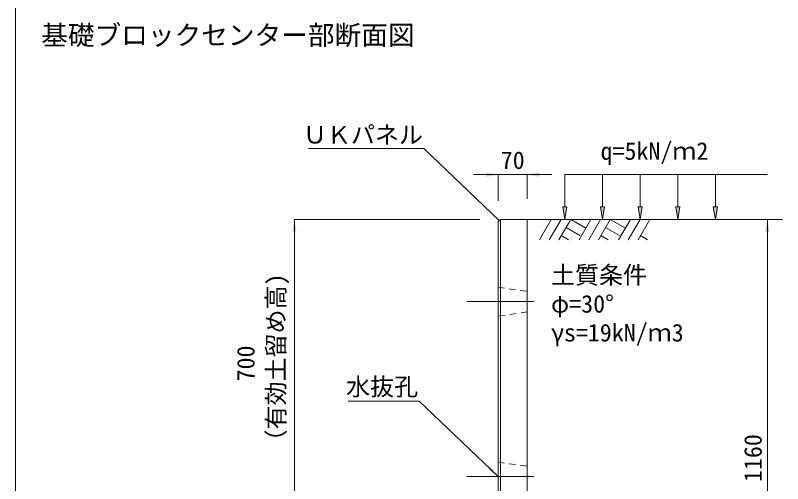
# Model space of a CAD drawing. Units: millimetres at full size, sheet at 1:20. Extents: x 201886 to 211886, y 860265 to 873235.
# Drawn here: x 203886 to 205749, y 869262 to 870399 of the extents above; entities that cross this region are included whole.
import ezdxf
from ezdxf.enums import TextEntityAlignment as Align

# ---------------------------------------------------------------- set-up
doc = ezdxf.new("R2010")
doc.units = ezdxf.units.MM
doc.header["$LTSCALE"] = 20
doc.linetypes.add('USER1', pattern=[1.35, 0.75, -0.6])
doc.linetypes.add('USER2', pattern=[28.575, 19.05, -3.175, 3.175, -3.175])
for name, color, linetype, lineweight in [('0_2', 7, 'Continuous', 20), ('UKパネル', 2, 'Continuous', 20), ('ハッチング', 7, 'Continuous', 5), ('図枠', 5, 'Continuous', 13), ('寸法線', 7, 'Continuous', 13), ('引出線', 4, 'Continuous', 13), ('補助線', 8, 'USER2', 13)]:
    doc.layers.add(name, color=color, linetype=linetype, lineweight=lineweight)
doc.layers.add('文字', color=7, linetype='Continuous')
doc.styles.add('ＭＳ ゴシック', font='')
doc.styles.get('ＭＳ ゴシック').set_extended_font_data('MS Gothic')

# ---------------------------------------------------------------- blocks, each defined once
blk = doc.blocks.new('filled_arrow')
at = {"color": 0, "linetype": 'Continuous', "lineweight": -2}
blk.add_solid([(7.5, 1.25), (0, 0), (7.5, -1.25)], dxfattribs=at)

msp = doc.modelspace()

# ---------------------------------------------------------------- hatches: boundary and pattern name
at = {"layer": '寸法線'}
for points in [[(205225.26, 869933.85), (205220.26, 869903.85), (205215.26, 869933.85)], [(205316.68, 869933.85), (205311.68, 869903.85), (205306.68, 869933.85)], [(205408.09, 869933.85), (205403.09, 869903.85), (205398.09, 869933.85)], [(205499.5, 869933.85), (205494.5, 869903.85), (205489.5, 869933.85)], [(205590.91, 869933.85), (205585.91, 869903.85), (205580.91, 869933.85)]]:
    msp.add_hatch(color=256, dxfattribs=at).paths.add_polyline_path(points)

# ---------------------------------------------------------------- linework, layer by layer
at = {"layer": '0_2'}
msp.add_line((205128.85, 869903.85), (205749.23, 869903.85), dxfattribs=at)
at = {"layer": 'UKパネル'}
for p, q in [((205063.85, 869903.85), (205058.85, 869898.85)), ((205058.85, 869898.85), (205058.85, 869068.84)), ((205063.85, 869903.85), (205128.85, 869903.85)), ((205128.85, 869903.85), (205128.85, 868743.85))]:
    msp.add_line(p, q, dxfattribs=at)
at = {"layer": 'UKパネル', "color": 4, "lineweight": 5}
msp.add_line((205063.85, 869903.85), (205063.85, 869068.84), dxfattribs=at)
at = {"layer": 'UKパネル', "linetype": 'USER1', "lineweight": 9}
for p, q in [((205058.85, 869738.85), (205128.85, 869728.85)), ((205128.85, 869678.85), (205058.85, 869668.85)), ((205058.85, 869313.85), (205128.85, 869303.85))]:
    msp.add_line(p, q, dxfattribs=at)
at = {"layer": 'ハッチング', "lineweight": 9}
for p, q in [((205187.5, 869903.85), (205158.85, 869854.22)), ((205211.12, 869903.85), (205182.47, 869854.22)), ((205234.74, 869903.85), (205206.09, 869854.22)), ((205234.74, 869903.85), (205271.31, 869882.73)), ((205283.5, 869903.85), (205254.85, 869854.22)), ((205307.12, 869903.85), (205278.47, 869854.22)), ((205330.74, 869903.85), (205302.09, 869854.22)), ((205330.74, 869903.85), (205367.31, 869882.73)), ((205379.5, 869903.85), (205350.85, 869854.22)), ((205403.12, 869903.85), (205374.47, 869854.22)), ((205426.74, 869903.85), (205398.09, 869854.22)), ((205223.32, 869884.06), (205256.73, 869864.77)), ((205319.32, 869884.06), (205352.73, 869864.77)), ((205211.9, 869864.28), (205229.31, 869854.22)), ((205307.9, 869864.28), (205325.31, 869854.22)), ((205403.9, 869864.28), (205421.31, 869854.22))]:
    msp.add_line(p, q, dxfattribs=at)
at = {"layer": '図枠'}
msp.add_line((203886.35, 872977.81), (203886.35, 867477.81), dxfattribs=at)
at = {"layer": '寸法線'}
for p, q in [((204998.85, 870012.4), (205188.85, 870012.4)), ((205058.85, 869948.85), (205058.85, 870012.4)), ((205128.85, 869953.85), (205128.85, 870012.4)), ((204563.85, 869203.85), (204563.85, 869903.85)), ((205013.85, 869903.85), (204563.85, 869903.85)), ((205178.85, 869903.85), (205712.12, 869903.85)), ((205712.12, 868743.85), (205712.12, 869903.85))]:
    msp.add_line(p, q, dxfattribs=at)
at = {"layer": '寸法線', "lineweight": 9}
for p, q in [((205712.12, 870012.4), (205220.26, 870012.4)), ((205220.26, 869933.85), (205220.26, 870012.4)), ((205311.68, 869933.85), (205311.68, 870012.4)), ((205403.09, 869933.85), (205403.09, 870012.4)), ((205494.5, 869933.85), (205494.5, 870012.4)), ((205585.91, 869933.85), (205585.91, 870012.4))]:
    msp.add_line(p, q, dxfattribs=at)
for points in [[(205225.26, 869933.85), (205220.26, 869903.85), (205215.26, 869933.85)], [(205316.68, 869933.85), (205311.68, 869903.85), (205306.68, 869933.85)], [(205408.09, 869933.85), (205403.09, 869903.85), (205398.09, 869933.85)], [(205499.5, 869933.85), (205494.5, 869903.85), (205489.5, 869933.85)], [(205590.91, 869933.85), (205585.91, 869903.85), (205580.91, 869933.85)]]:
    msp.add_lwpolyline(points, close=True, dxfattribs=at)
at = {"layer": '引出線'}
for points in [[(205061.35, 869901.35), (204878.05, 870075.63), (204598.26, 870075.63)], [(205058.85, 869278.85), (204866.39, 869462.29), (204694.64, 869462.29)]]:
    msp.add_lwpolyline(points, dxfattribs=at)
at = {"layer": '補助線'}
for p, q in [((205145.26, 869703.85), (204982.43, 869703.85)), ((205145.26, 869278.85), (204982.43, 869278.85))]:
    msp.add_line(p, q, dxfattribs=at)

# ---------------------------------------------------------------- block references
at = {"layer": '寸法線', "xscale": 4, "yscale": 4}
for p, rotation in [((205058.85, 870012.4), 180), ((204563.85, 869903.85), 270), ((205712.12, 869903.85), 270)]:
    msp.add_blockref('filled_arrow', p, dxfattribs=dict(at, rotation=rotation))
msp.add_blockref('filled_arrow', (205128.85, 870012.4), dxfattribs=at)
at = {"layer": '引出線', "rotation": 136.4}
for p, xscale, yscale in [((205061.35, 869901.35), 0.16, 0.16), ((205058.85, 869278.85), 4, 4)]:
    msp.add_blockref('filled_arrow', p, dxfattribs=dict(at, xscale=xscale, yscale=yscale))

# ---------------------------------------------------------------- texts
at = {"layer": '0_2', "style": 'ＭＳ ゴシック'}
msp.add_text('基礎ブロックセンター部断面図', height=47.47, dxfattribs=at).set_placement((203949.11, 870313.39), align=Align.BOTTOM_LEFT)
at = {"layer": '寸法線', "style": 'ＭＳ ゴシック'}
msp.add_text('70', height=42.72, dxfattribs=at).set_placement((205093.85, 870047.4), align=Align.MIDDLE_CENTER)
for s, p in [('（有効土留め高)', (204553.05, 869335.31)), ('700', (204479.92, 869510.14))]:
    msp.add_text(s, height=42.72, rotation=90, dxfattribs=at).set_placement(p, align=Align.BOTTOM_LEFT)
msp.add_text('1160', height=42.72, rotation=90, dxfattribs=at).set_placement((205677.12, 869323.85), align=Align.MIDDLE_CENTER)
at = {"layer": '引出線', "style": 'ＭＳ ゴシック'}
for s, p in [('ＵＫパネル', (204875.8, 870130.77)), ('水抜孔', (204864.14, 869518.58))]:
    msp.add_text(s, height=42.72, dxfattribs=at).set_placement(p, align=Align.TOP_RIGHT)
at = {"layer": '文字', "style": 'ＭＳ ゴシック'}
msp.add_text('q=5kN/ｍ2', height=42.72, dxfattribs=at).set_placement((205307.15, 870035.66), align=Align.BOTTOM_LEFT)
for s, p in [('土質条件', (205186.81, 869789.88)), ('φ=30°', (205186.81, 869719.88)), ('γs=19kN/ｍ3', (205186.81, 869649.88))]:
    msp.add_text(s, height=42.72, dxfattribs=at).set_placement(p, align=Align.TOP_LEFT)

doc.saveas('drawing.dxf')
